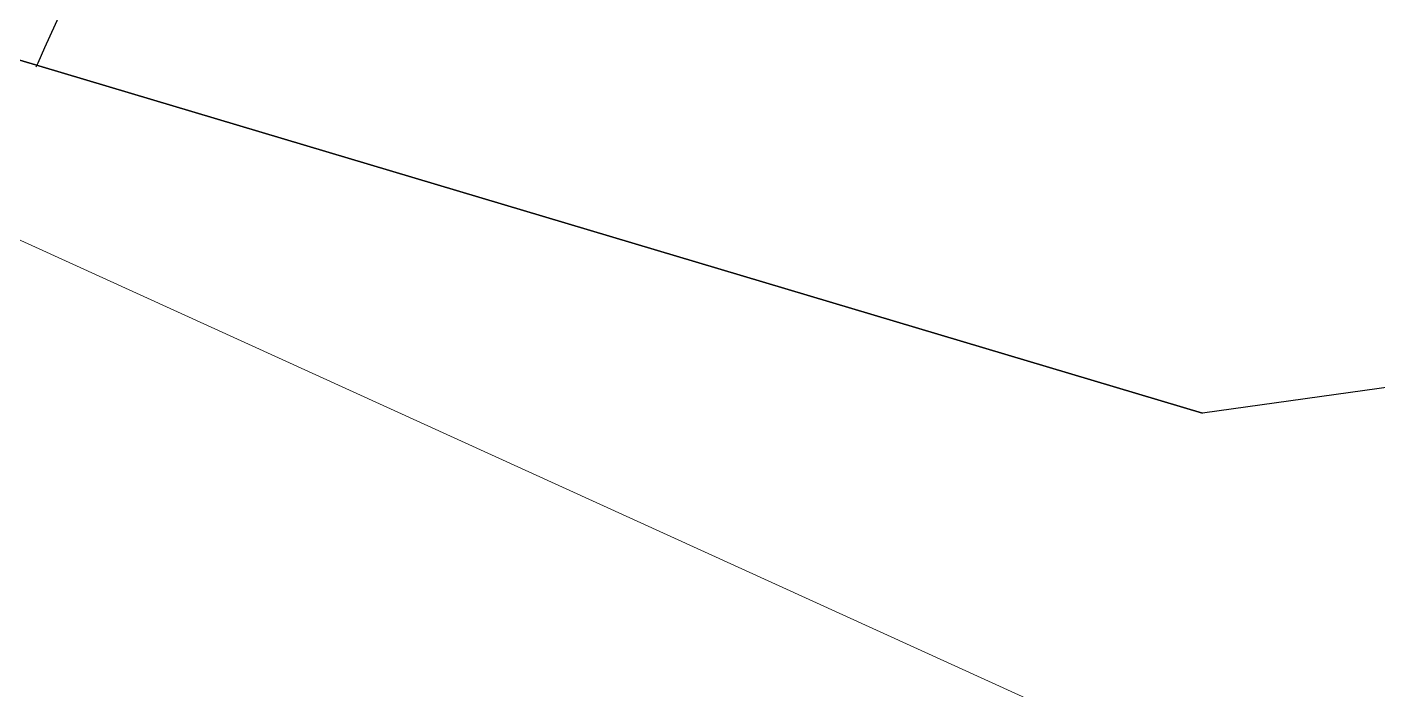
# Model space of a CAD drawing. Header units: metres. Extents: x 507649 to 509016, y 6966950 to 6967777.
# Drawn here: x 507899.665 to 507904.07, y 6967047.655 to 6967049.815 of the extents above; entities that cross this region are included whole.
import ezdxf

# ---------------------------------------------------------------- set-up
doc = ezdxf.new("R2010")
doc.units = ezdxf.units.M
doc.linetypes.add('ISO-DASHED2', pattern=[6, 4, -2])
for name, color, linetype in [('CON_EX. MAJ', 252, 'ISO-DASHED2'), ('mga2020bdy', 252, 'Continuous'), ('mga2020DR_UNLINED', 252, 'Continuous'), ('XREF', 7, 'Continuous')]:
    doc.layers.add(name, color=color, linetype=linetype)
doc.layers.add('D_UG_PIPES', color=1, linetype='EXIST_SWD', lineweight=0)
doc.styles.get("Standard").update_dxf_attribs({"font": 'ARIALN.TTF'})
doc.linetypes.add('EXIST_SWD', pattern='A,5,-2.5,5,-2,["SWD",Standard,S=2.5,R=0,X=0,Y=-1.25],-8,5,-2.5,5,-2.5', length=37.5)

# ---------------------------------------------------------------- blocks, each defined once
blk = doc.blocks.new('XE_SURVEY')
at = {"layer": 'D_UG_PIPES', "flags": 128}
blk.add_lwpolyline([(507768.7587, 6967163.8066), (507782.5497, 6967149.2736), (507796.2547, 6967134.5926), (507809.7237, 6967120.1616), (507823.4667, 6967105.6366), (507835.9777, 6967092.7236), (507852.9237, 6967078.5526), (507868.8267, 6967066.2116), (507885.4107, 6967055.5996), (507902.9097, 6967047.6336), (507908.9771, 6967044.5316)], dxfattribs=at)
at = {"layer": 'mga2020bdy'}
blk.add_polyline3d([(507930.838, 6967057.8357, 2.6598), (507915.4881, 6967050.2403, 2.5958), (507903.4983, 6967048.5571, 2.5416), (507893.762, 6967051.4616, 2.4345), (507887.5482, 6967055.1874, 2.5483), (507870.142, 6967064.4675, 2.562), (507855.0202, 6967075.7097, 2.6216), (507843.8667, 6967084.8488, 2.5463), (507836.2453, 6967091.4954, 2.6591), (507828.0516, 6967099.5927, 2.6128), (507822.8901, 6967104.7499, 2.5487)], dxfattribs=at)
at = {"layer": 'mga2020DR_UNLINED'}
blk.add_polyline3d([(507718.4248, 6967220.6204, 3.0012), (507725.6244, 6967210.2799, 2.9424), (507732.1584, 6967201.9844, 2.9077), (507741.4475, 6967191.296, 2.95), (507746.9433, 6967185.5466, 2.9222), (507758.3381, 6967173.2262, 2.8226), (507765.7408, 6967164.8787, 2.9098), (507775.6699, 6967154.8793, 2.9261), (507781.8847, 6967148.1362, 2.8413), (507791.7442, 6967137.916, 2.8356), (507798.2045, 6967130.6418, 2.7059), (507807.5922, 6967120.7067, 2.6962), (507815.0365, 6967113.7882, 2.6864), (507822.8901, 6967104.7499, 2.5487), (507828.0516, 6967099.5927, 2.6128), (507836.2453, 6967091.4954, 2.6591), (507843.8667, 6967084.8488, 2.5463), (507855.0202, 6967075.7097, 2.6216), (507861.771, 6967070.7822, 2.5268), (507870.142, 6967064.4675, 2.562), (507887.5482, 6967055.1874, 2.5483), (507893.762, 6967051.4616, 2.4345), (507903.4983, 6967048.5571, 2.5416)], dxfattribs=at)
blk = doc.blocks.new('XE_CONTOURS EXIST_1')
at = {"layer": 'CON_EX. MAJ', "color": 252, "linetype": 'ISO-DASHED2', "lineweight": -3, "ltscale": 10, "elevation": 2.5, "flags": 128}
blk.add_lwpolyline([(507899.6948, 6967049.6856), (507899.7009, 6967049.6992), (507899.7233, 6967049.7487), (507899.7747, 6967049.8624), (507899.8546, 6967050.0412), (507899.9254, 6967050.2088), (507900.0209, 6967050.4558), (507900.1513, 6967050.8348), (507900.1875, 6967051.0876), (507899.9558, 6967051.1866), (507899.3726, 6967051.3857), (507898.5454, 6967051.6545), (507897.5816, 6967051.9623), (507896.5886, 6967052.279), (507895.6739, 6967052.5739), (507894.945, 6967052.8166), (507894.5091, 6967052.9769), (507894.0099, 6967053.2245), (507893.2809, 6967053.6192), (507892.4606, 6967054.0743), (507891.6881, 6967054.5026), (507891.1976, 6967054.7676), (507890.9507, 6967054.8918), (507890.8604, 6967054.9287), (507890.8409, 6967054.9313), (507890.818, 6967054.9178), (507890.762, 6967054.8521), (507890.6624, 6967054.6856), (507890.5287, 6967054.4189), (507890.4203, 6967054.1882), (507890.3362, 6967054.0042), (507890.2288, 6967053.7582), (507890.1632, 6967053.607)], dxfattribs=at)

msp = doc.modelspace()

# ---------------------------------------------------------------- block references
at = {"layer": 'XREF'}
msp.add_blockref('XE_SURVEY', (0, 0), dxfattribs=at)

# ---------------------------------------------------------------- next in the draw order: block references
msp.add_blockref('XE_CONTOURS EXIST_1', (0, 0), dxfattribs=at)

doc.saveas('drawing.dxf')
